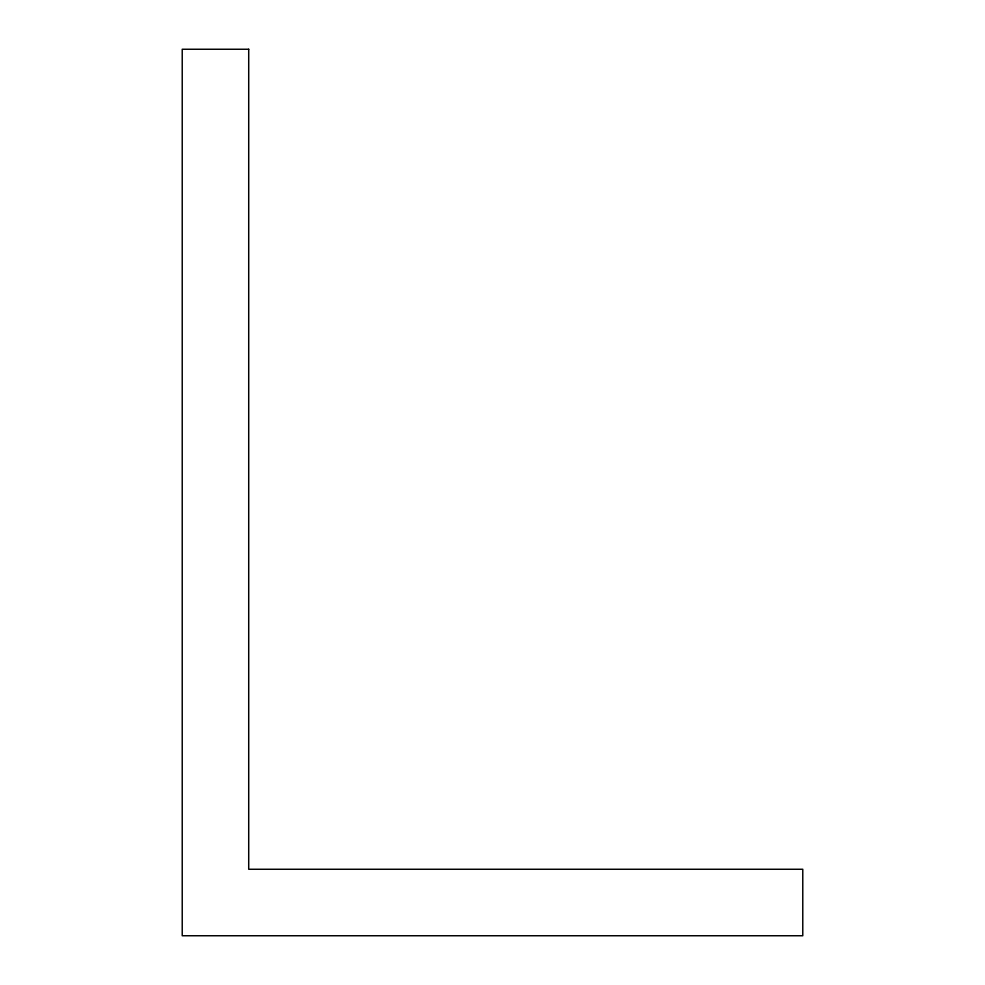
<?xml version="1.0" encoding="UTF-8"?>
<svg xmlns="http://www.w3.org/2000/svg" width="985" height="985" viewBox="0 0 985 985"><rect width="100%" height="100%" fill="white"/><g stroke="black" fill="none" stroke-linecap="round" stroke-linejoin="round"><path stroke-width="1.48" d="M248.712 49.25L182.225 49.25L182.225 935.75L802.775 935.75L802.775 869.262L248.712 869.262L248.712 49.25"/></g></svg>
